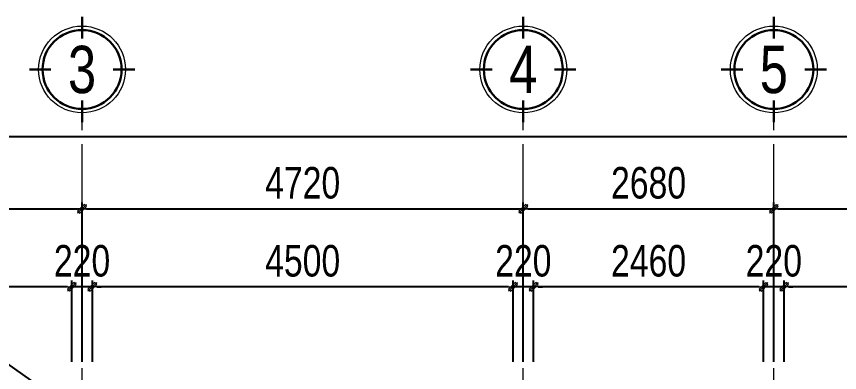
# Model space of a CAD drawing. Header units: millimetres. Extents: x 1109421 to 1726579, y -247837 to 144927.
# Drawn here: x 1653580 to 1662384, y -118273 to -114460 of the extents above; entities that cross this region are included whole.
import ezdxf
from ezdxf.enums import TextEntityAlignment as Align

# ---------------------------------------------------------------- set-up
doc = ezdxf.new("R2010")
doc.units = ezdxf.units.MM
doc.header["$LTSCALE"] = 600
doc.header["$MEASUREMENT"] = 0
doc.linetypes.add('CENTER', pattern=[2, 1.25, -0.25, 0.25, -0.25])
doc.layers.get('0').update_dxf_attribs({"lineweight": 0})
doc.layers.get('Defpoints').update_dxf_attribs({"lineweight": 0})
for name, color, linetype, lineweight in [('dim', 144, 'Continuous', 13), ('LC ISO', 153, 'Continuous', 13), ('truc', 76, 'CENTER', 9)]:
    doc.layers.add(name, color=color, linetype=linetype, lineweight=lineweight)
doc.layers.add('KCS_Plotter', color=11, linetype='Continuous', plot=False)
doc.styles.add('EG 1', font='VHAVANB.TTF')
doc.styles.add('HOATBIF', font='hoatbif.shx', dxfattribs={"width": 0.8})
doc.styles.add('Tahoma', font='tahoma.ttf')
doc.dimstyles.new('1-135', dxfattribs={"dimscale": 135, "dimtxt": 2.5, "dimasz": 0.35, "dimexe": 0.5, "dimexo": 0, "dimgap": 0.8, "dimtad": 1, "dimdec": 0, "dimzin": 0, "dimdsep": 46, "dimtxsty": 'HOATBIF', "dimblk1": 'DOT', "dimblk2": 'DOT', "dimsah": 1, "dimcen": -1, "dimdle": 1, "dimclrd": 256, "dimclre": 256, "dimclrt": 4, "dimadec": 3, "dimazin": 2, "dimtfac": 0.333333, "dimtdec": 0, "dimtix": 1, "dimtmove": 2, "dimatfit": 3, "dimldrblk": 'DOT', "dimfxl": 1, "dimtvp": 0.833333, "dimtolj": 1, "dimtzin": 0, "dimarcsym": 0})

# ---------------------------------------------------------------- blocks, each defined once
blk = doc.blocks.new('DOT')
at = {"layer": 'dim'}
for p, q in [((-3, 0), (3, 0)), ((-1, -1), (1, 1))]:
    blk.add_line(p, q, dxfattribs=at)
blk.add_lwpolyline([(0.5, 1), (-1, -0.5), (-0.5, -1), (1, 0.5)], close=True, dxfattribs=at)
blk = doc.blocks.new('*D1666')
at = {"layer": 'Defpoints', "color": 0, "transparency": 16777216}
for p in [(1684081.7, -115745.1), (1642281.7, -118157.5), (1684081.7, -118157.5)]:
    blk.add_point(p, dxfattribs=at)
at = {"layer": 'dim', "lineweight": -2, "transparency": 16777216}
for p, q in [((1642281.7, -118157.5), (1642281.7, -115677.6)), ((1684081.7, -118157.5), (1684081.7, -115677.6)), ((1642329, -115745.1), (1684034.5, -115745.1))]:
    blk.add_line(p, q, dxfattribs=at)
at = {"layer": 'dim', "lineweight": -2, "transparency": 16777216, "xscale": 47.25, "yscale": 47.25, "zscale": 47.25, "rotation": 180}
blk.add_blockref('DOT', (1642281.7, -115745.1), dxfattribs=at)
at = {"layer": 'dim', "lineweight": -2, "transparency": 16777216, "xscale": 47.25, "yscale": 47.25, "zscale": 47.25}
blk.add_blockref('DOT', (1684081.7, -115745.1), dxfattribs=at)
at = {"layer": 'dim', "color": 4, "transparency": 16777216, "insert": (1664231.3, -115468.4), "char_height": 337.5, "attachment_point": 5, "style": 'HOATBIF'}
blk.add_mtext('\\A1;41800', dxfattribs=at)
blk = doc.blocks.new('_Dot')
at = {"color": 0, "linetype": 'ByBlock', "lineweight": -2}
blk.add_line((-0.5, 0), (-1, 0), dxfattribs=at)
at = {"color": 0, "linetype": 'ByBlock', "const_width": 0.5}
blk.add_lwpolyline([(-0.25, 0, 1), (0.25, 0, 1)], format="xyb", close=True, dxfattribs=at)
blk = doc.blocks.new('*D1668')
at = {"layer": 'Defpoints', "color": 0, "transparency": 16777216}
for p in [(1654281.7, -116519.8), (1648281.7, -118157.5), (1654281.7, -118157.5)]:
    blk.add_point(p, dxfattribs=at)
at = {"layer": 'dim', "lineweight": -2, "transparency": 16777216}
for p, q in [((1648281.7, -118157.5), (1648281.7, -116452.3)), ((1654281.7, -118157.5), (1654281.7, -116452.3)), ((1648329, -116519.8), (1654234.5, -116519.8))]:
    blk.add_line(p, q, dxfattribs=at)
at = {"layer": 'dim', "lineweight": -2, "transparency": 16777216, "xscale": 47.25, "yscale": 47.25, "zscale": 47.25, "rotation": 180}
blk.add_blockref('DOT', (1648281.7, -116519.8), dxfattribs=at)
at = {"layer": 'dim', "lineweight": -2, "transparency": 16777216, "xscale": 47.25, "yscale": 47.25, "zscale": 47.25}
blk.add_blockref('DOT', (1654281.7, -116519.8), dxfattribs=at)
at = {"layer": 'dim', "color": 4, "transparency": 16777216, "insert": (1651281.7, -116243.1), "char_height": 337.5, "attachment_point": 5, "style": 'HOATBIF'}
blk.add_mtext('\\A1;6000', dxfattribs=at)
blk = doc.blocks.new('*D1669')
at = {"layer": 'Defpoints', "color": 0, "transparency": 16777216}
for p in [(1659001.7, -116519.8), (1654281.7, -118157.5), (1659001.7, -118157.5)]:
    blk.add_point(p, dxfattribs=at)
at = {"layer": 'dim', "lineweight": -2, "transparency": 16777216}
for p, q in [((1654281.7, -118157.5), (1654281.7, -116452.3)), ((1659001.7, -118157.5), (1659001.7, -116452.3)), ((1654329, -116519.8), (1658954.5, -116519.8))]:
    blk.add_line(p, q, dxfattribs=at)
at = {"layer": 'dim', "lineweight": -2, "transparency": 16777216, "xscale": 47.25, "yscale": 47.25, "zscale": 47.25, "rotation": 180}
blk.add_blockref('DOT', (1654281.7, -116519.8), dxfattribs=at)
at = {"layer": 'dim', "lineweight": -2, "transparency": 16777216, "xscale": 47.25, "yscale": 47.25, "zscale": 47.25}
blk.add_blockref('DOT', (1659001.7, -116519.8), dxfattribs=at)
at = {"layer": 'dim', "color": 4, "transparency": 16777216, "insert": (1656641.7, -116243.1), "char_height": 337.5, "attachment_point": 5, "style": 'HOATBIF'}
blk.add_mtext('\\A1;4720', dxfattribs=at)
blk = doc.blocks.new('*D1670')
at = {"layer": 'Defpoints', "color": 0, "transparency": 16777216}
for p in [(1661681.7, -116519.8), (1659001.7, -118157.5), (1661681.7, -118157.5)]:
    blk.add_point(p, dxfattribs=at)
at = {"layer": 'dim', "lineweight": -2, "transparency": 16777216}
for p, q in [((1659001.7, -118157.5), (1659001.7, -116452.3)), ((1661681.7, -118157.5), (1661681.7, -116452.3)), ((1659049, -116519.8), (1661634.5, -116519.8))]:
    blk.add_line(p, q, dxfattribs=at)
at = {"layer": 'dim', "lineweight": -2, "transparency": 16777216, "xscale": 47.25, "yscale": 47.25, "zscale": 47.25, "rotation": 180}
blk.add_blockref('DOT', (1659001.7, -116519.8), dxfattribs=at)
at = {"layer": 'dim', "lineweight": -2, "transparency": 16777216, "xscale": 47.25, "yscale": 47.25, "zscale": 47.25}
blk.add_blockref('DOT', (1661681.7, -116519.8), dxfattribs=at)
at = {"layer": 'dim', "color": 4, "transparency": 16777216, "insert": (1660341.7, -116243.1), "char_height": 337.5, "attachment_point": 5, "style": 'HOATBIF'}
blk.add_mtext('\\A1;2680', dxfattribs=at)
blk = doc.blocks.new('KyHieu TrucDinhVi')
at = {"color": 7, "lineweight": 30}
for p, q in [((0, 2.364), (0, 4)), ((-2.364, 0), (-4, 0)), ((2.364, 0), (4, 0)), ((0, -2.364), (0, -4))]:
    blk.add_line(p, q, dxfattribs=at)
blk.add_circle((0, 0), 3.3)
blk.add_circle((0, 0), 3, dxfattribs=at)
at = {"ltscale": 20, "style": 'Tahoma'}
blk.add_attdef('AA', text='', height=3, dxfattribs=at).set_placement((0, 0), align=Align.MIDDLE_CENTER)
blk = doc.blocks.new('*D1887')
at = {"layer": 'Defpoints', "color": 0, "transparency": 16777216}
for p in [(1666881.7, -116519.8), (1661681.7, -118157.5), (1666881.7, -118157.5)]:
    blk.add_point(p, dxfattribs=at)
at = {"layer": 'dim', "lineweight": -2, "transparency": 16777216}
for p, q in [((1661681.7, -118157.5), (1661681.7, -116452.3)), ((1666881.7, -118157.5), (1666881.7, -116452.3)), ((1661729, -116519.8), (1666834.5, -116519.8))]:
    blk.add_line(p, q, dxfattribs=at)
at = {"layer": 'dim', "lineweight": -2, "transparency": 16777216, "xscale": 47.25, "yscale": 47.25, "zscale": 47.25, "rotation": 180}
blk.add_blockref('DOT', (1661681.7, -116519.8), dxfattribs=at)
at = {"layer": 'dim', "lineweight": -2, "transparency": 16777216, "xscale": 47.25, "yscale": 47.25, "zscale": 47.25}
blk.add_blockref('DOT', (1666881.7, -116519.8), dxfattribs=at)
at = {"layer": 'dim', "color": 4, "transparency": 16777216, "insert": (1664281.7, -116243.1), "char_height": 337.5, "attachment_point": 5, "style": 'HOATBIF'}
blk.add_mtext('\\A1;5200', dxfattribs=at)
blk = doc.blocks.new('*D1937')
at = {"layer": 'Defpoints', "color": 0, "transparency": 16777216}
for p in [(1661791.7, -117355.2), (1661791.7, -118157.5), (1666771.7, -118157.5)]:
    blk.add_point(p, dxfattribs=at)
at = {"layer": 'dim', "lineweight": -2, "transparency": 16777216}
for p, q in [((1661791.7, -118157.5), (1661791.7, -117287.7)), ((1666724.5, -117355.2), (1661839, -117355.2)), ((1666771.7, -118157.5), (1666771.7, -117287.7))]:
    blk.add_line(p, q, dxfattribs=at)
at = {"layer": 'dim', "lineweight": -2, "transparency": 16777216, "xscale": 47.25, "yscale": 47.25, "zscale": 47.25, "rotation": 180}
blk.add_blockref('DOT', (1661791.7, -117355.2), dxfattribs=at)
at = {"layer": 'dim', "lineweight": -2, "transparency": 16777216, "xscale": 47.25, "yscale": 47.25, "zscale": 47.25}
blk.add_blockref('DOT', (1666771.7, -117355.2), dxfattribs=at)
at = {"layer": 'dim', "color": 4, "transparency": 16777216, "insert": (1664281.7, -117078.4), "char_height": 337.5, "attachment_point": 5, "style": 'HOATBIF'}
blk.add_mtext('\\A1;4980', dxfattribs=at)
blk = doc.blocks.new('*D1938')
at = {"layer": 'Defpoints', "color": 0, "transparency": 16777216}
for p in [(1661571.7, -117355.2), (1661571.7, -118157.5), (1661791.7, -118157.5)]:
    blk.add_point(p, dxfattribs=at)
at = {"layer": 'dim', "lineweight": -2, "transparency": 16777216}
for p, q in [((1661524.5, -117355.2), (1661477.2, -117355.2)), ((1661571.7, -118157.5), (1661571.7, -117287.7)), ((1661791.7, -117355.2), (1661571.7, -117355.2)), ((1661791.7, -118157.5), (1661791.7, -117287.7)), ((1661839, -117355.2), (1661886.2, -117355.2))]:
    blk.add_line(p, q, dxfattribs=at)
at = {"layer": 'dim', "lineweight": -2, "transparency": 16777216, "xscale": 47.25, "yscale": 47.25, "zscale": 47.25}
blk.add_blockref('DOT', (1661571.7, -117355.2), dxfattribs=at)
at = {"layer": 'dim', "lineweight": -2, "transparency": 16777216, "xscale": 47.25, "yscale": 47.25, "zscale": 47.25, "rotation": 180}
blk.add_blockref('DOT', (1661791.7, -117355.2), dxfattribs=at)
at = {"layer": 'dim', "color": 4, "transparency": 16777216, "insert": (1661681.7, -117078.4), "char_height": 337.5, "attachment_point": 5, "style": 'HOATBIF'}
blk.add_mtext('\\A1;220', dxfattribs=at)
blk = doc.blocks.new('*D1939')
at = {"layer": 'Defpoints', "color": 0, "transparency": 16777216}
for p in [(1659111.7, -117355.2), (1659111.7, -118157.5), (1661571.7, -118157.5)]:
    blk.add_point(p, dxfattribs=at)
at = {"layer": 'dim', "lineweight": -2, "transparency": 16777216}
for p, q in [((1659111.7, -118157.5), (1659111.7, -117287.7)), ((1661524.5, -117355.2), (1659159, -117355.2)), ((1661571.7, -118157.5), (1661571.7, -117287.7))]:
    blk.add_line(p, q, dxfattribs=at)
at = {"layer": 'dim', "lineweight": -2, "transparency": 16777216, "xscale": 47.25, "yscale": 47.25, "zscale": 47.25, "rotation": 180}
blk.add_blockref('DOT', (1659111.7, -117355.2), dxfattribs=at)
at = {"layer": 'dim', "lineweight": -2, "transparency": 16777216, "xscale": 47.25, "yscale": 47.25, "zscale": 47.25}
blk.add_blockref('DOT', (1661571.7, -117355.2), dxfattribs=at)
at = {"layer": 'dim', "color": 4, "transparency": 16777216, "insert": (1660341.7, -117078.4), "char_height": 337.5, "attachment_point": 5, "style": 'HOATBIF'}
blk.add_mtext('\\A1;2460', dxfattribs=at)
blk = doc.blocks.new('*D1940')
at = {"layer": 'Defpoints', "color": 0, "transparency": 16777216}
for p in [(1658891.7, -117355.2), (1658891.7, -118157.5), (1659111.7, -118157.5)]:
    blk.add_point(p, dxfattribs=at)
at = {"layer": 'dim', "lineweight": -2, "transparency": 16777216}
for p, q in [((1658844.5, -117355.2), (1658797.2, -117355.2)), ((1658891.7, -118157.5), (1658891.7, -117287.7)), ((1659111.7, -117355.2), (1658891.7, -117355.2)), ((1659111.7, -118157.5), (1659111.7, -117287.7)), ((1659159, -117355.2), (1659206.2, -117355.2))]:
    blk.add_line(p, q, dxfattribs=at)
at = {"layer": 'dim', "lineweight": -2, "transparency": 16777216, "xscale": 47.25, "yscale": 47.25, "zscale": 47.25}
blk.add_blockref('DOT', (1658891.7, -117355.2), dxfattribs=at)
at = {"layer": 'dim', "lineweight": -2, "transparency": 16777216, "xscale": 47.25, "yscale": 47.25, "zscale": 47.25, "rotation": 180}
blk.add_blockref('DOT', (1659111.7, -117355.2), dxfattribs=at)
at = {"layer": 'dim', "color": 4, "transparency": 16777216, "insert": (1659001.7, -117078.4), "char_height": 337.5, "attachment_point": 5, "style": 'HOATBIF'}
blk.add_mtext('\\A1;220', dxfattribs=at)
blk = doc.blocks.new('*D1941')
at = {"layer": 'Defpoints', "color": 0, "transparency": 16777216}
for p in [(1654391.7, -117355.2), (1654391.7, -118157.5), (1658891.7, -118157.5)]:
    blk.add_point(p, dxfattribs=at)
at = {"layer": 'dim', "lineweight": -2, "transparency": 16777216}
for p, q in [((1654391.7, -118157.5), (1654391.7, -117287.7)), ((1658844.5, -117355.2), (1654439, -117355.2)), ((1658891.7, -118157.5), (1658891.7, -117287.7))]:
    blk.add_line(p, q, dxfattribs=at)
at = {"layer": 'dim', "lineweight": -2, "transparency": 16777216, "xscale": 47.25, "yscale": 47.25, "zscale": 47.25, "rotation": 180}
blk.add_blockref('DOT', (1654391.7, -117355.2), dxfattribs=at)
at = {"layer": 'dim', "lineweight": -2, "transparency": 16777216, "xscale": 47.25, "yscale": 47.25, "zscale": 47.25}
blk.add_blockref('DOT', (1658891.7, -117355.2), dxfattribs=at)
at = {"layer": 'dim', "color": 4, "transparency": 16777216, "insert": (1656641.7, -117078.4), "char_height": 337.5, "attachment_point": 5, "style": 'HOATBIF'}
blk.add_mtext('\\A1;4500', dxfattribs=at)
blk = doc.blocks.new('*D1942')
at = {"layer": 'Defpoints', "color": 0, "transparency": 16777216}
for p in [(1654171.7, -117355.2), (1654171.7, -118157.5), (1654391.7, -118157.5)]:
    blk.add_point(p, dxfattribs=at)
at = {"layer": 'dim', "lineweight": -2, "transparency": 16777216}
for p, q in [((1654124.5, -117355.2), (1654077.2, -117355.2)), ((1654171.7, -118157.5), (1654171.7, -117287.7)), ((1654391.7, -117355.2), (1654171.7, -117355.2)), ((1654391.7, -118157.5), (1654391.7, -117287.7)), ((1654439, -117355.2), (1654486.2, -117355.2))]:
    blk.add_line(p, q, dxfattribs=at)
at = {"layer": 'dim', "lineweight": -2, "transparency": 16777216, "xscale": 47.25, "yscale": 47.25, "zscale": 47.25}
blk.add_blockref('DOT', (1654171.7, -117355.2), dxfattribs=at)
at = {"layer": 'dim', "lineweight": -2, "transparency": 16777216, "xscale": 47.25, "yscale": 47.25, "zscale": 47.25, "rotation": 180}
blk.add_blockref('DOT', (1654391.7, -117355.2), dxfattribs=at)
at = {"layer": 'dim', "color": 4, "transparency": 16777216, "insert": (1654281.7, -117078.4), "char_height": 337.5, "attachment_point": 5, "style": 'HOATBIF'}
blk.add_mtext('\\A1;220', dxfattribs=at)
blk = doc.blocks.new('*D1943')
at = {"layer": 'Defpoints', "color": 0, "transparency": 16777216}
for p in [(1650296.7, -117355.2), (1650296.7, -118157.5), (1654171.7, -118157.5)]:
    blk.add_point(p, dxfattribs=at)
at = {"layer": 'dim', "lineweight": -2, "transparency": 16777216}
for p, q in [((1650296.7, -118157.5), (1650296.7, -117287.7)), ((1654124.5, -117355.2), (1650344, -117355.2)), ((1654171.7, -118157.5), (1654171.7, -117287.7))]:
    blk.add_line(p, q, dxfattribs=at)
at = {"layer": 'dim', "lineweight": -2, "transparency": 16777216, "xscale": 47.25, "yscale": 47.25, "zscale": 47.25, "rotation": 180}
blk.add_blockref('DOT', (1650296.7, -117355.2), dxfattribs=at)
at = {"layer": 'dim', "lineweight": -2, "transparency": 16777216, "xscale": 47.25, "yscale": 47.25, "zscale": 47.25}
blk.add_blockref('DOT', (1654171.7, -117355.2), dxfattribs=at)
at = {"layer": 'dim', "color": 4, "transparency": 16777216, "insert": (1652234.2, -117078.4), "char_height": 337.5, "attachment_point": 5, "style": 'HOATBIF'}
blk.add_mtext('\\A1;3875', dxfattribs=at)

msp = doc.modelspace()

# ---------------------------------------------------------------- linework, layer by layer
at = {"layer": 'KCS_Plotter'}
msp.add_line((1636182.2, -105945.3), (1696389.3, -148520.3), dxfattribs=at)
at = {"layer": 'truc'}
for p, q in [((1654281.7, -135776.6), (1654281.7, -115590.8)), ((1659001.7, -135776.6), (1659001.7, -115590.8)), ((1661681.7, -135776.6), (1661681.7, -115590.8))]:
    msp.add_line(p, q, dxfattribs=at)

# ---------------------------------------------------------------- block references
at = {"layer": 'LC ISO'}
ref = msp.add_blockref('KyHieu TrucDinhVi', (1654281.7, -115027.5), dxfattribs=dict(at, xscale=140.8352653944289, yscale=140.8352653944289, zscale=140.8352653944289))
ref.add_attrib('AA', '3', dxfattribs={"layer": '0', "ltscale": 20, "height": 507, "style": 'EG 1', "width": 0.8}).set_placement((1654281.7, -115027.5), align=Align.MIDDLE_CENTER)
ref = msp.add_blockref('KyHieu TrucDinhVi', (1659001.7, -115027.5), dxfattribs=dict(at, xscale=140.8352653944289, yscale=140.8352653944289, zscale=140.8352653944289))
ref.add_attrib('AA', '4', dxfattribs={"layer": '0', "ltscale": 20, "height": 507, "style": 'EG 1', "width": 0.8}).set_placement((1659001.7, -115027.5), align=Align.MIDDLE_CENTER)
ref = msp.add_blockref('KyHieu TrucDinhVi', (1661681.7, -115027.5), dxfattribs=dict(at, xscale=140.8352653944289, yscale=140.8352653944289, zscale=140.8352653944289))
ref.add_attrib('AA', '5', dxfattribs={"layer": '0', "ltscale": 20, "height": 507, "style": 'EG 1', "width": 0.8}).set_placement((1661681.7, -115027.5), align=Align.MIDDLE_CENTER)

# ---------------------------------------------------------------- dimensions: what is measured, and where the dimension line sits
at = {"layer": 'dim'}
dim = msp.add_linear_dim(base=(1684081.7, -115745.1), p1=(1642281.7, -118157.5), p2=(1684081.7, -118157.5), dimstyle='1-135', dxfattribs=at)
dim.commit()
dim.dimension.update_dxf_attribs({"geometry": '*D1666', "text_midpoint": (1664231.3, -115468.4), "dimtype": 160})
for base, p1, p2, picture, middle in [((1654281.7, -116519.8), (1648281.7, -118157.5), (1654281.7, -118157.5), '*D1668', (1651281.7, -116243.1)), ((1659001.7, -116519.8), (1654281.7, -118157.5), (1659001.7, -118157.5), '*D1669', (1656641.7, -116243.1)), ((1661681.7, -116519.8), (1659001.7, -118157.5), (1661681.7, -118157.5), '*D1670', (1660341.7, -116243.1)), ((1666881.7, -116519.8), (1661681.7, -118157.5), (1666881.7, -118157.5), '*D1887', (1664281.7, -116243.1)), ((1650296.7, -117355.2), (1654171.7, -118157.5), (1650296.7, -118157.5), '*D1943', (1652234.2, -117078.4)), ((1654171.7, -117355.2), (1654391.7, -118157.5), (1654171.7, -118157.5), '*D1942', (1654281.7, -117078.4)), ((1654391.7, -117355.2), (1658891.7, -118157.5), (1654391.7, -118157.5), '*D1941', (1656641.7, -117078.4)), ((1658891.7, -117355.2), (1659111.7, -118157.5), (1658891.7, -118157.5), '*D1940', (1659001.7, -117078.4)), ((1659111.7, -117355.2), (1661571.7, -118157.5), (1659111.7, -118157.5), '*D1939', (1660341.7, -117078.4)), ((1661571.7, -117355.2), (1661791.7, -118157.5), (1661571.7, -118157.5), '*D1938', (1661681.7, -117078.4)), ((1661791.7, -117355.2), (1666771.7, -118157.5), (1661791.7, -118157.5), '*D1937', (1664281.7, -117078.4))]:
    dim = msp.add_linear_dim(base=base, p1=p1, p2=p2, dimstyle='1-135', dxfattribs=at)
    dim.commit()
    dim.dimension.update_dxf_attribs({"geometry": picture, "text_midpoint": middle})

doc.saveas('drawing.dxf')
